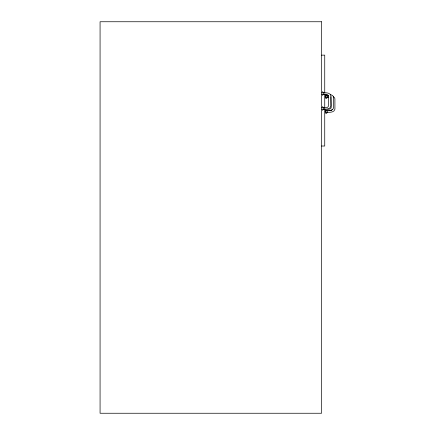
<?xml version="1.0" encoding="UTF-8"?>
<svg xmlns="http://www.w3.org/2000/svg" width="435" height="435" viewBox="0 0 435 435"><rect width="100%" height="100%" fill="white"/><g stroke="black" fill="none" stroke-linecap="round" stroke-linejoin="round"><path stroke-width="0.65" d="M332.471 109.343L331.242 110.55L328.724 110.789M322.433 95.412L323.248 94.569L323.248 92.481L322.433 91.633M325.157 96.94L325.973 96.097L325.973 94.15M322.433 110.332L323.248 109.484L323.248 107.396L322.433 106.553M325.157 111.86L325.973 111.012L325.973 108.962M321.574 55.142L324.738 55.142L324.738 93.123M321.78 92.78C324.608 92.834 330.083 91.975 330.926 95.863L330.926 106.102C330.083 109.99 324.608 109.131 321.78 109.185M321.78 94.27C323.613 94.678 327.647 93.21 328.479 95.863L328.479 106.102C327.647 108.755 323.613 107.287 321.78 107.695M325.728 95.798L328.588 95.798M327.006 95.874L328.724 95.874M325.782 97.364L328.724 97.364M327.446 109.223C328.74 109.288 330.91 109.272 331.204 107.63L330.926 96.679M325.728 110.713C328.354 110.8 332.998 111.061 333.65 107.63L333.629 97.103L332.628 95.531L330.415 94.515M325.782 112.279C328.61 112.225 334.085 113.084 334.928 109.196L334.906 98.669L334.401 97.581L333.281 96.679M321.574 146.024L324.738 146.024L324.738 94.482M327.25 95.575L327.25 97.663L326.435 98.506L325.782 98.506L325.782 95.352M327.25 110.631L327.25 112.578L326.435 113.421L325.782 113.421L325.782 110.588M321.574 21.75L100.072 21.75L100.072 413.25L321.574 413.25L321.574 21.75"/></g></svg>
